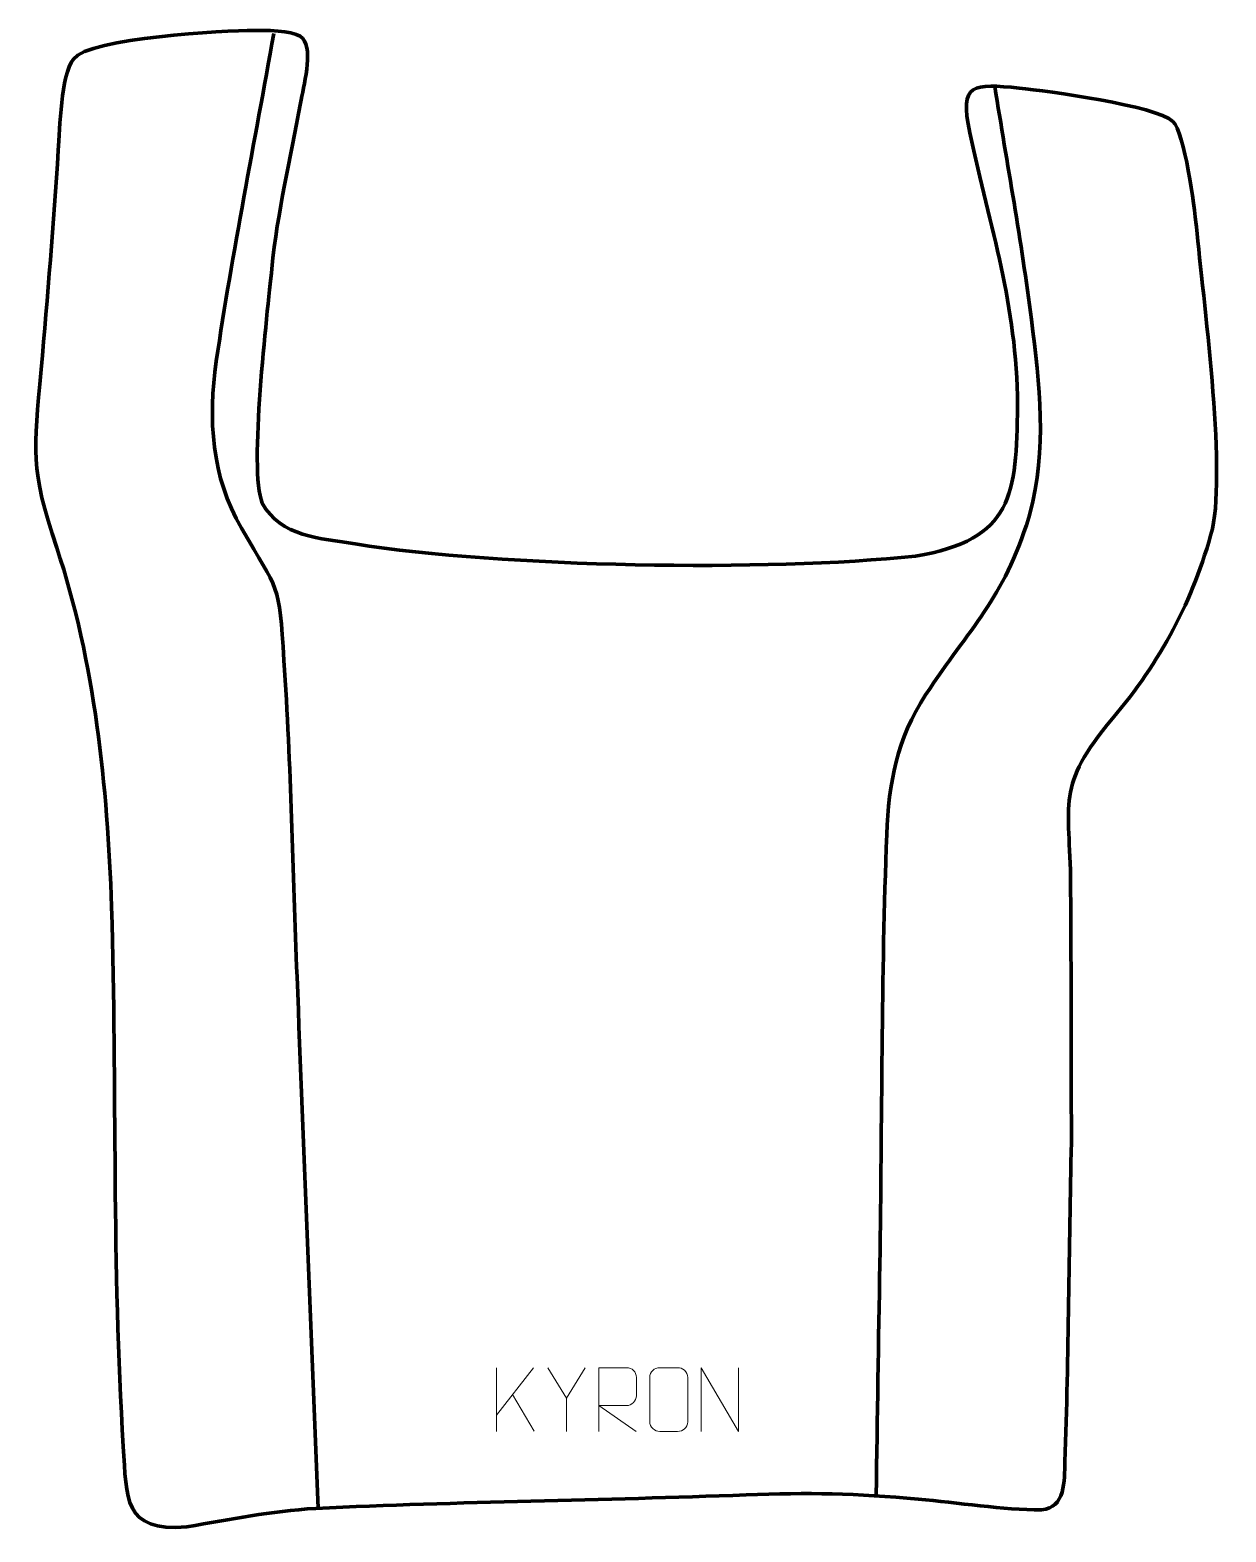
# Model space of a CAD drawing. Header units: millimetres. Extents: x 1043 to 1511, y 210 to 797.
import ezdxf

# ---------------------------------------------------------------- set-up
doc = ezdxf.new("R2010")
doc.units = ezdxf.units.MM
doc.header["$MEASUREMENT"] = 0
doc.layers.add('layer 1', color=7, linetype='Continuous', plot=False)
doc.layers.add('layer 2', color=7, linetype='Continuous')
doc.layers.add('layer 3', color=7, linetype='Continuous')

msp = doc.modelspace()

# ---------------------------------------------------------------- linework, layer by layer
at = {"layer": 'layer 1', "color": 250, "lineweight": 9}
for points in [[(1225.5356, 274.1789), (1225.5356, 274.1789), (1225.5356, 249.2253), (1225.5356, 249.2253)], [(1239.9118, 274.1789), (1239.9118, 274.1789), (1225.5356, 255.5392), (1225.5356, 255.5392)], [(1252.8857, 262.2802), (1252.8857, 262.2802), (1245.5648, 274.1789), (1245.5648, 274.1789)], [(1240.2371, 249.3211), (1240.2371, 249.3211), (1231.7666, 263.6347), (1231.7666, 263.6347)]]:
    msp.add_open_spline(points, degree=3, dxfattribs=at)
for points, knots in [([(1260.2081, 274.1789), (1260.2081, 274.1789), (1252.8857, 262.2802), (1252.8857, 262.2802), (1252.8857, 262.2802), (1252.8857, 262.2802), (1252.8864, 249.2253), (1252.8864, 249.2253)], [0, 0, 0, 0, 0.33333333, 0.33333333, 0.33333333, 0.33333333, 1, 1, 1, 1]), ([(1265.5544, 249.2254), (1265.5544, 249.2254), (1265.5544, 274.1789), (1265.5544, 274.1789), (1265.5544, 274.1789), (1269.1492, 274.1789), (1272.7447, 274.1789), (1276.3399, 274.1789), (1276.3399, 274.1789), (1278.6652, 274.1412), (1280.2225, 272.6512), (1280.2184, 270.2848), (1280.2184, 270.2848), (1280.218, 268.2493), (1280.218, 265.1899), (1280.2184, 263.1539), (1280.2184, 263.1539), (1280.2119, 261.2784), (1278.3996, 259.3366), (1276.3901, 259.3175), (1276.3901, 259.3175), (1276.3901, 259.3175), (1265.5544, 259.3175), (1265.5544, 259.3175), (1265.5544, 259.3175), (1265.5544, 259.3175), (1280.2091, 249.2254), (1280.2091, 249.2254)], [0, 0, 0, 0, 0.125, 0.125, 0.125, 0.125, 0.25, 0.25, 0.25, 0.25, 0.375, 0.375, 0.375, 0.375, 0.5, 0.5, 0.5, 0.5, 0.625, 0.625, 0.625, 0.625, 0.75, 0.75, 0.75, 0.75, 1, 1, 1, 1]), ([(1289.3669, 274.1786), (1291.6926, 274.1786), (1294.0187, 274.1786), (1296.3448, 274.1786), (1296.3448, 274.1786), (1298.2914, 274.2142), (1300.2828, 272.7226), (1300.3095, 270.285), (1300.3095, 270.285), (1300.3091, 264.5381), (1300.3091, 258.7908), (1300.3095, 253.0431), (1300.3095, 253.0431), (1300.1697, 250.7197), (1298.4925, 249.2401), (1296.3448, 249.2293), (1296.3448, 249.2293), (1294.0129, 249.2297), (1291.681, 249.2297), (1289.3495, 249.2293), (1289.3495, 249.2293), (1287.4245, 249.1239), (1285.4524, 251.0084), (1285.4636, 253.0257), (1285.4636, 253.0257), (1285.4639, 258.7958), (1285.4639, 264.5655), (1285.4636, 270.3348), (1285.4636, 270.3348), (1285.4678, 272.4729), (1287.2145, 274.1921), (1289.3669, 274.1786)], [0, 0, 0, 0, 0.11111111, 0.11111111, 0.11111111, 0.11111111, 0.22222222, 0.22222222, 0.22222222, 0.22222222, 0.33333333, 0.33333333, 0.33333333, 0.33333333, 0.44444444, 0.44444444, 0.44444444, 0.44444444, 0.55555556, 0.55555556, 0.55555556, 0.55555556, 0.66666667, 0.66666667, 0.66666667, 0.66666667, 0.77777778, 0.77777778, 0.77777778, 0.77777778, 1, 1, 1, 1]), ([(1305.5591, 249.2254), (1305.5591, 249.2254), (1305.5591, 274.1789), (1305.5591, 274.1789), (1305.5591, 274.1789), (1305.5591, 274.1789), (1320.2139, 249.2254), (1320.2139, 249.2254), (1320.2139, 249.2254), (1320.2139, 249.2254), (1320.2139, 274.1789), (1320.2139, 274.1789)], [0, 0, 0, 0, 0.25, 0.25, 0.25, 0.25, 0.5, 0.5, 0.5, 0.5, 1, 1, 1, 1])]:
    msp.add_open_spline(points, degree=3, knots=knots, dxfattribs=at)
at = {"layer": 'layer 2', "color": 140, "lineweight": 158}
for points, knots in [([(1138.3579, 796.0826), (1130.8412, 753.4607), (1122.1794, 710.6586), (1115.8587, 667.8783), (1115.8587, 667.8783), (1112.5323, 645.3642), (1114.0322, 622.6019), (1125.6729, 602.5889), (1125.6729, 602.5889), (1140.4929, 577.1099), (1140.2711, 581.9301), (1142.3497, 550.8515), (1142.3497, 550.8515), (1145.085, 509.9598), (1145.8186, 468.1476), (1147.4444, 427.1283), (1147.4444, 427.1283), (1150.1945, 357.8105), (1152.9445, 288.4927), (1155.694, 219.1749)], [0, 0, 0, 0, 0.16666667, 0.16666667, 0.16666667, 0.16666667, 0.33333333, 0.33333333, 0.33333333, 0.33333333, 0.5, 0.5, 0.5, 0.5, 0.66666667, 0.66666667, 0.66666667, 0.66666667, 1, 1, 1, 1]), ([(1374.0362, 224.4497), (1374.5199, 254.529), (1375.0036, 284.6084), (1375.4873, 314.6877), (1375.4873, 314.6877), (1376.3852, 370.5271), (1376.0206, 427.0414), (1378.2087, 482.7136), (1378.2087, 482.7136), (1379.0101, 503.1012), (1382.1045, 520.0284), (1393.403, 537.3296), (1393.403, 537.3296), (1410.7715, 563.9259), (1423.7803, 574.3236), (1433.7896, 606.7838), (1433.7896, 606.7838), (1433.7896, 606.7838), (1434.2029, 608.2313), (1434.2029, 608.2313), (1434.2029, 608.2313), (1441.0232, 633.3437), (1437.963, 658.8506), (1434.777, 684.2596), (1434.777, 684.2596), (1430.9347, 714.7223), (1425.3089, 745.1111), (1420.4606, 775.4512)], [0, 0, 0, 0, 0.125, 0.125, 0.125, 0.125, 0.25, 0.25, 0.25, 0.25, 0.375, 0.375, 0.375, 0.375, 0.5, 0.5, 0.5, 0.5, 0.625, 0.625, 0.625, 0.625, 0.75, 0.75, 0.75, 0.75, 1, 1, 1, 1])]:
    msp.add_open_spline(points, degree=3, knots=knots, dxfattribs=at)
at = {"layer": 'layer 3', "color": 242, "lineweight": 158}
msp.add_open_spline([(1450.437, 362.3639), (1449.5474, 320.7494), (1449.3205, 278.9878), (1447.9354, 237.4046), (1447.9354, 237.4046), (1447.6864, 229.9284), (1448.1424, 219.2419), (1438.7514, 218.6225), (1438.7514, 218.6225), (1423.8007, 218.4849), (1405.8003, 221.4167), (1390.5086, 222.7886), (1390.5086, 222.7886), (1366.4095, 224.9508), (1347.3846, 225.3845), (1323.19, 224.4267), (1323.19, 224.4267), (1267.1426, 222.2626), (1210.8239, 221.7956), (1154.8596, 219.1354), (1154.8596, 219.1354), (1136.5966, 218.0116), (1122.0386, 214.9245), (1104.2851, 211.9021), (1104.2851, 211.9021), (1079.3058, 209.9123), (1080.828, 223.0162), (1079.4782, 243.3259), (1079.4782, 243.3259), (1075.0324, 313.8422), (1076.9396, 383.939), (1074.9061, 454.408), (1074.9061, 454.408), (1073.1963, 501.7752), (1068.5002, 549.7001), (1053.4349, 594.8676), (1053.4349, 594.8676), (1042.9764, 626.2235), (1044.41, 632.4273), (1047.3468, 664.6669), (1047.3468, 664.6669), (1049.9595, 693.415), (1052.0654, 721.5952), (1054.0319, 750.381), (1054.0319, 750.381), (1054.6261, 759.0788), (1055.0509, 779.5147), (1059.9559, 786.0754), (1059.9559, 786.0754), (1066.2709, 794.5219), (1119.4924, 797.1532), (1130.4215, 797.3018), (1130.4215, 797.3018), (1139.7048, 797.4281), (1147.4872, 796.6811), (1149.7307, 794.1051), (1149.7307, 794.1051), (1153.9247, 789.2893), (1149.8879, 775.2091), (1148.8126, 768.877), (1148.8126, 768.877), (1144.8105, 746.5241), (1139.8731, 726.9913), (1137.5858, 704.0684), (1137.5858, 704.0684), (1135.8393, 687.004), (1128.4487, 624.9916), (1133.8375, 612.4031), (1133.8375, 612.4031), (1141.0052, 599.1797), (1156.6814, 598.6071), (1170.1947, 596.3882), (1170.1947, 596.3882), (1227.8134, 587.283), (1331.661, 585.4423), (1389.4177, 591.6667), (1389.4177, 591.6667), (1427.7713, 597.9647), (1428.8987, 615.7283), (1429.4003, 650.5476), (1429.4003, 650.5476), (1429.0155, 690.6448), (1418.8712, 719.2096), (1410.7169, 757.2485), (1410.7169, 757.2485), (1406.4931, 776.9519), (1412.0911, 776.3757), (1430.0691, 774.7434), (1430.0691, 774.7434), (1440.8928, 773.5476), (1483.7095, 767.8547), (1490.131, 761.6917), (1490.131, 761.6917), (1494.7451, 757.2634), (1498.5915, 728.5203), (1499.3555, 720.5043), (1499.3555, 720.5043), (1502.0505, 692.2275), (1510.9297, 627.2256), (1505.638, 602.3235), (1505.638, 602.3235), (1498.1426, 574.2821), (1485.2748, 550.1841), (1466.5127, 528.1113), (1466.5127, 528.1113), (1444.045, 501.1148), (1449.9095, 495.7517), (1450.1331, 462.9395), (1450.1331, 462.9395), (1450.3614, 429.4319), (1450.3874, 395.8747), (1450.437, 362.3639)], degree=3, knots=[0, 0, 0, 0, 0.03448276, 0.03448276, 0.03448276, 0.03448276, 0.06896552, 0.06896552, 0.06896552, 0.06896552, 0.10344828, 0.10344828, 0.10344828, 0.10344828, 0.13793103, 0.13793103, 0.13793103, 0.13793103, 0.17241379, 0.17241379, 0.17241379, 0.17241379, 0.20689655, 0.20689655, 0.20689655, 0.20689655, 0.24137931, 0.24137931, 0.24137931, 0.24137931, 0.27586207, 0.27586207, 0.27586207, 0.27586207, 0.31034483, 0.31034483, 0.31034483, 0.31034483, 0.34482759, 0.34482759, 0.34482759, 0.34482759, 0.37931034, 0.37931034, 0.37931034, 0.37931034, 0.4137931, 0.4137931, 0.4137931, 0.4137931, 0.44827586, 0.44827586, 0.44827586, 0.44827586, 0.48275862, 0.48275862, 0.48275862, 0.48275862, 0.51724138, 0.51724138, 0.51724138, 0.51724138, 0.55172414, 0.55172414, 0.55172414, 0.55172414, 0.5862069, 0.5862069, 0.5862069, 0.5862069, 0.62068966, 0.62068966, 0.62068966, 0.62068966, 0.65517241, 0.65517241, 0.65517241, 0.65517241, 0.68965517, 0.68965517, 0.68965517, 0.68965517, 0.72413793, 0.72413793, 0.72413793, 0.72413793, 0.75862069, 0.75862069, 0.75862069, 0.75862069, 0.79310345, 0.79310345, 0.79310345, 0.79310345, 0.82758621, 0.82758621, 0.82758621, 0.82758621, 0.86206897, 0.86206897, 0.86206897, 0.86206897, 0.89655172, 0.89655172, 0.89655172, 0.89655172, 0.93103448, 0.93103448, 0.93103448, 0.93103448, 1, 1, 1, 1], dxfattribs=at)

doc.saveas('drawing.dxf')
